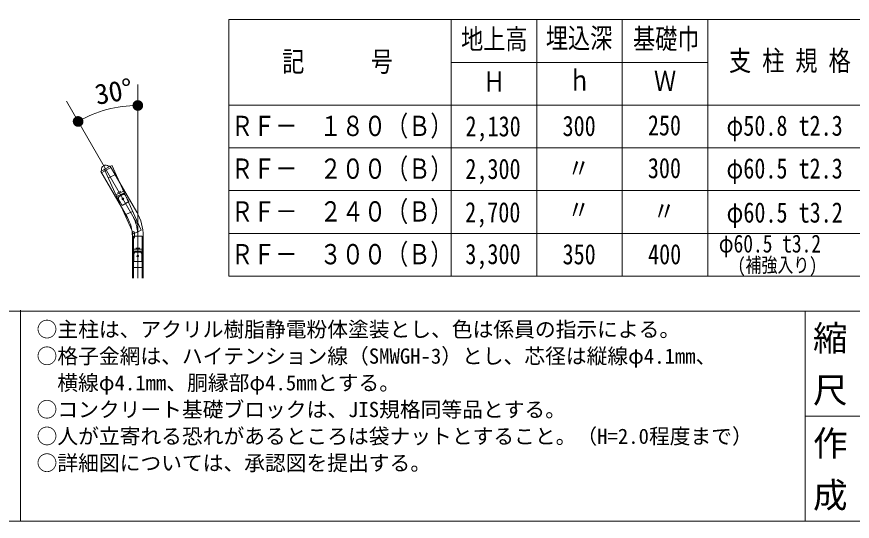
# Model space of a CAD drawing. Units: millimetres at full size; details may follow other scales. Extents: x 265 to 3003, y 4095 to 5961.
# Drawn here: x 1069 to 1851, y 4095 to 4567 of the extents above; entities that cross this region are included whole.
import ezdxf
from ezdxf.enums import TextEntityAlignment as Align

# ---------------------------------------------------------------- set-up
doc = ezdxf.new("R2010")
doc.units = ezdxf.units.MM
doc.header["$LTSCALE"] = 10
doc.linetypes.add('USER1', pattern=[200, 125, -25, 25, -25])
for name, color, linetype, lineweight in [('001', 7, 'Continuous', 13), ('0_2', 7, 'Continuous', 13), ('_0-0_', 7, 'Continuous', 13), ('ハッチ', 4, 'Continuous', 13), ('寸法', 3, 'Continuous', 13), ('本体', 7, 'Continuous', 13)]:
    doc.layers.add(name, color=color, linetype=linetype, lineweight=lineweight)
doc.styles.add('@ＭＳ ゴシック', font='')
doc.styles.add('ＭＳ ゴシック', font='')
doc.styles.get('@ＭＳ ゴシック').set_extended_font_data('@MS Gothic')
doc.styles.get('ＭＳ ゴシック').set_extended_font_data('MS Gothic')

# ---------------------------------------------------------------- blocks, each defined once
blk = doc.blocks.new('filled_dot')
at = {"color": 0, "linetype": 'Continuous', "lineweight": -2, "const_width": 1.25}
blk.add_lwpolyline([(-0.625, 0, 1), (0.625, 0, 1)], format="xyb", close=True, dxfattribs=at)

msp = doc.modelspace()

# ---------------------------------------------------------------- linework, layer by layer
at = {"layer": '001'}
for p, q in [((1148.11, 4421.88), (1156.91, 4426.96)), ((1148.81, 4420.67), (1157.61, 4425.75)), ((1156.91, 4426.96), (1155.44, 4427.04)), ((1185.99, 4367.02), (1158.39, 4427.85)), ((1148.11, 4421.88), (1148.77, 4423.19)), ((1178.71, 4363.71), (1151.1, 4424.54)), ((1154.99, 4415.98), (1162.27, 4419.29)), ((1162.09, 4400.32), (1169.38, 4403.62)), ((1162.84, 4398.68), (1170.12, 4401.98)), ((1163.68, 4402.14), (1166.96, 4403.62)), ((1164.33, 4396.78), (1164.88, 4397.1)), ((1168.13, 4390.2), (1164.33, 4396.78)), ((1164.38, 4397.96), (1169.58, 4400.96)), ((1164.88, 4397.1), (1164.38, 4397.96)), ((1168.13, 4390.2), (1174.43, 4393.84)), ((1170.08, 4400.1), (1169.58, 4400.96)), ((1170.08, 4400.1), (1170.63, 4400.42)), ((1174.43, 4393.84), (1170.63, 4400.42)), ((1170.69, 4381.38), (1177.97, 4384.68)), ((1177.71, 4360.31), (1177.71, 4364.91)), ((1178.71, 4363.71), (1185.99, 4367.02)), ((1179.71, 4360.31), (1179.71, 4364.91)), ((1177.63, 4322.18), (1177.63, 4361.51)), ((1186.71, 4361.51), (1178.71, 4361.51)), ((1178.71, 4361.51), (1178.71, 4322.18)), ((1186.71, 4361.51), (1186.71, 4322.18)), ((1187.79, 4361.51), (1187.79, 4322.18)), ((1178.71, 4349.31), (1186.71, 4349.31)), ((1186.71, 4347.51), (1178.71, 4347.51)), ((1179.71, 4346.51), (1185.71, 4346.51)), ((1179.71, 4345.51), (1179.71, 4346.51)), ((1180.91, 4350.31), (1184.51, 4350.31)), ((1185.71, 4345.51), (1185.71, 4346.51)), ((1179.07, 4337.91), (1179.07, 4345.51)), ((1179.07, 4345.51), (1179.71, 4345.51)), ((1185.71, 4345.51), (1186.35, 4345.51)), ((1186.35, 4337.91), (1186.35, 4345.51)), ((1186.71, 4332.31), (1178.71, 4332.31)), ((1179.07, 4337.91), (1186.35, 4337.91))]:
    msp.add_line(p, q, dxfattribs=at)
for centre in [(1168.78, 4396.35), (1182.71, 4342.91)]:
    msp.add_circle(centre, 0.8, dxfattribs=at)
for centre, radius, start, end in [((1152.88, 4423.77), 4.15, 51.93574, 188.06426), ((1178.71, 4364.91), 1, 0, 180), ((1178.71, 4360.31), 1, 180, 0)]:
    msp.add_arc(centre, radius, start, end, dxfattribs=at)
at = {"layer": '0_2'}
for p, q in [((1181.75, 4383.93), (1156.91, 4426.96)), ((1172.95, 4378.85), (1148.11, 4421.88)), ((2779.08, 4193.05), (1807.14, 4193.05))]:
    msp.add_line(p, q, dxfattribs=at)
for radius in [34.92, 45.08]:
    msp.add_arc((1142.71, 4361.39), radius, 0, 30, dxfattribs=at)
at = {"layer": '_0-0_'}
for p, q in [((1072.94, 4292.29), (1072.94, 4094.76)), ((1807.14, 4291.33), (1807.14, 4094.76))]:
    msp.add_line(p, q, dxfattribs=at)
at = {"layer": '_0-0_', "color": 6}
msp.add_line((264.8, 4291.33), (3002.92, 4291.33), dxfattribs=at)
msp.add_lwpolyline([(3002.92, 5906.57), (264.8, 5906.57), (264.8, 4094.76), (3002.92, 4094.76)], close=True, dxfattribs=at)
at = {"layer": 'ハッチ', "linetype": 'USER1'}
for p, q in [((1182.71, 4503.51), (1182.71, 4372.11)), ((1182.71, 4372.11), (1115.98, 4487.68)), ((1182.71, 4372.11), (1182.71, 4322.18))]:
    msp.add_line(p, q, dxfattribs=at)
msp.add_arc((1142.71, 4361.39), 40, 0, 30, dxfattribs=at)
at = {"layer": '寸法'}
for p, q in [((1267.94, 4564.09), (2019.94, 4564.09)), ((1267.94, 4564.09), (1267.94, 4324.09)), ((1475.94, 4564.09), (1475.94, 4324.09)), ((1555.94, 4564.09), (1555.94, 4324.09)), ((1635.94, 4564.09), (1635.94, 4324.09)), ((1715.94, 4564.09), (1715.94, 4324.09)), ((1476.09, 4524.09), (1715.94, 4524.09)), ((1267.94, 4484.09), (2019.94, 4484.09)), ((1267.94, 4444.09), (2019.94, 4444.09)), ((1267.94, 4404.09), (2019.94, 4404.09)), ((1267.94, 4364.09), (2019.94, 4364.09)), ((1267.94, 4324.09), (2019.94, 4324.09))]:
    msp.add_line(p, q, dxfattribs=at)
at = {"layer": '寸法', "color": 1}
msp.add_arc((1182.71, 4372.11), 111.66, 90, 120, dxfattribs=at)

# ---------------------------------------------------------------- block references
at = {"layer": '寸法', "color": 1, "xscale": 4, "yscale": 4}
for p, rotation in [((1182.71, 4483.77), 187.7), ((1126.88, 4468.81), 22.3)]:
    msp.add_blockref('filled_dot', p, dxfattribs=dict(at, rotation=rotation))

# ---------------------------------------------------------------- texts
at = {"layer": '_0-0_', "style": '@ＭＳ ゴシック'}
for s, p in [(' 縮 尺 ', (1830.12, 4242.19)), ('作 成', (1830.12, 4143.9))]:
    msp.add_text(s, height=23.74, rotation=270, dxfattribs=at).set_placement(p, align=Align.MIDDLE_CENTER)
at = {"layer": '寸法', "style": 'ＭＳ ゴシック', "width": 0.8}
for s, height, p in [('地上高', 18.99, (1485.2, 4530.73)), ('埋込深', 18.99, (1564.45, 4531.58)), ('基礎巾', 18.99, (1646.01, 4530.9)), ('記\u3000\u3000\u3000号', 18.99, (1317.78, 4509.72)), ('支 柱 規 格', 18.99, (1735.78, 4510.47)), ('ｈ', 18.99, (1585.73, 4492.06)), ('Ｈ', 18.99, (1505.76, 4491.01)), ('Ｗ', 18.99, (1665.64, 4491.58)), ('2,130', 18.99, (1489.26, 4449.14)), ('300', 18.99, (1580.1, 4449.46)), ('250', 18.99, (1659.9, 4450.05)), ('φ50.8 t2.3', 18.99, (1733.46, 4449.74)), ('2,300', 18.99, (1489.16, 4409.29)), ('300', 18.99, (1659.9, 4410.05)), ('φ60.5 t2.3', 18.99, (1733.46, 4409.74)), ('〃', 18.99, (1584.78, 4410.04)), ('2,700', 18.99, (1488.98, 4368.71)), ('〃', 18.99, (1584.78, 4371.14)), ('〃', 18.99, (1664.72, 4369.83)), ('φ60.5 t3.2', 18.99, (1733.54, 4368.5)), ('φ60.5 t3.2', 16.71, (1726.26, 4341.19)), ('3,300', 18.99, (1489.13, 4329.68)), ('350', 18.99, (1580.1, 4329.46)), ('400', 18.99, (1660.1, 4329.46)), ('(補強入り)', 13.67, (1743.83, 4323.61))]:
    msp.add_text(s, height=height, dxfattribs=at).set_placement(p, align=Align.BOTTOM_LEFT)
at = {"layer": '寸法', "color": 1, "style": 'ＭＳ ゴシック'}
msp.add_text('30°', height=18.99, rotation=10.251, dxfattribs=at).set_placement((1160.17, 4496.75), align=Align.MIDDLE_CENTER)
at = {"layer": '寸法', "style": 'ＭＳ ゴシック', "width": 0.8}
for s, p in [('ＲＦ－\u3000１８０（Ｂ）', (1373.56, 4464.65)), ('ＲＦ－\u3000２００（Ｂ）', (1373.56, 4424.65)), ('ＲＦ－\u3000２４０（Ｂ）', (1373.56, 4384.65)), ('ＲＦ－\u3000３００（Ｂ）', (1373.56, 4344.65))]:
    msp.add_text(s, height=18.99, dxfattribs=at).set_placement(p, align=Align.MIDDLE_CENTER)
at = {"layer": '本体', "style": 'ＭＳ ゴシック'}
for s, p in [('○主柱は、アクリル樹脂静電粉体塗装とし、色は係員の指示による。', (1088.03, 4281.45)), ('○格子金網は、ハイテンション線（SMWGH-3）とし、芯径は縦線φ4.1mm、 ', (1088.03, 4256.45)), ('  横線φ4.1mm、胴縁部φ4.5㎜とする。', (1088.03, 4231.45)), ('○コンクリート基礎ブロックは、JIS規格同等品とする。', (1088.03, 4206.45)), ('○人が立寄れる恐れがあるところは袋ナットとすること。（H=2.0程度まで）', (1088.03, 4181.45)), ('○詳細図については、承認図を提出する。', (1088.03, 4156.45))]:
    msp.add_text(s, height=14.24, dxfattribs=at).set_placement(p, align=Align.TOP_LEFT)

doc.saveas('drawing.dxf')
